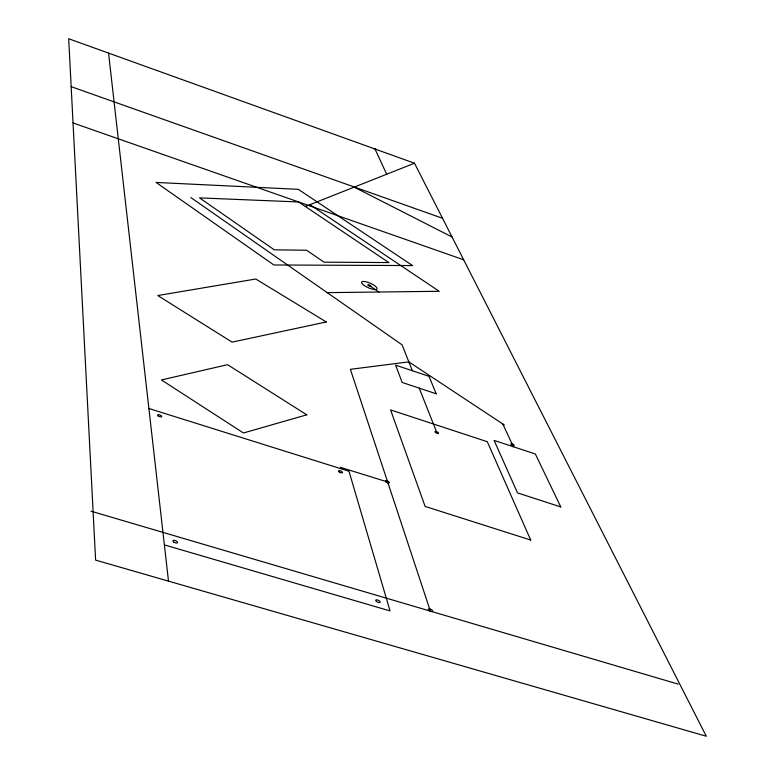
<?xml version="1.0" encoding="UTF-8"?>
<svg xmlns="http://www.w3.org/2000/svg" width="775" height="775" viewBox="0 0 775 775"><rect width="100%" height="100%" fill="white"/><g stroke="black" fill="none" stroke-linecap="round" stroke-linejoin="round"><path stroke-width="1.16" d="M305.34 206.489L414.489 163.225L706.306 736.25L95.606 560.112L68.694 38.75L414.489 163.225M327.234 292.64L439.212 291.293L309.913 204.678M164.377 544.883L390.048 610.933L348.992 471.258L148.897 408.502M90.985 511.18L678.212 684.122M340.409 467.344L387.665 481.992M73.044 122.954L463.653 259.78M71.174 86.655L442.525 218.288M354.194 187.124L452.058 237.005M504.312 424.971L408.842 361.886L350.387 369.317L430.406 611.213M369.326 285.491L378.868 292.02M190.824 197.538L402.099 344.846L412.339 370.721M374.984 149.032L386.706 174.239M502.81 423.983L513.408 446.768M419.227 388.139L436.78 432.489M108.548 53.097L168.495 581.134M376.243 149.546L373.734 148.49L376.243 149.517M306.784 414.828L243.437 432.983L161.423 379.944L227.569 364.686L306.784 414.828M326.294 321.964L232.093 342.133L157.78 295.537L255.76 279.019L326.294 321.964M412.581 265.573L273.875 264.982L156.066 182.435L298.307 189.333L412.581 265.573M388.827 262.56L323.998 262.173L306.648 250.248L274.272 249.831L199.553 197.896L298.617 201.965L388.827 262.56M530.71 540.059L425.126 506.424L390.571 409.907L487.281 441.711L530.71 540.059M560.761 506.927L517.506 492.89L494.101 440.403L535.37 454.014L560.761 506.927M436.199 393.787L402.186 382.463L395.589 365.122L429.021 376.311L436.199 393.787M511.403 444.85A1.928 0.63 25.6 0 0 514.261 445.635A1.928 0.63 25.6 0 0 511.926 443.891A1.928 0.63 25.6 0 0 511.403 444.85M364.366 285.588A8.428 2.451 23.7 0 0 376.989 288.978A8.428 2.451 23.7 0 0 366.594 281.935A8.428 2.451 23.7 0 0 364.366 285.588M158.313 415.991A2.199 0.833 22.3 0 0 161.694 416.65A2.199 0.833 22.3 0 0 159.011 414.712A2.199 0.833 22.3 0 0 158.313 415.991M368.328 285.5A1.686 0.494 23.7 0 0 370.857 286.188A1.686 0.494 23.7 0 0 368.784 284.774A1.686 0.494 23.7 0 0 368.328 285.5M376.408 601.41A2.422 1.008 25.7 0 0 380.118 602.301A2.422 1.008 25.7 0 0 377.318 599.918A2.422 1.008 25.7 0 0 376.408 601.41M173.707 542.006A2.48 1.066 23 0 0 177.504 542.636A2.48 1.066 23 0 0 174.462 540.33A2.48 1.066 23 0 0 173.707 542.006M339.218 471.897A2.151 0.794 24.4 0 0 342.463 472.634A2.151 0.794 24.4 0 0 339.847 470.667A2.151 0.794 24.4 0 0 339.218 471.897M435.569 432.537A1.967 0.659 25 0 0 438.543 433.351A1.967 0.659 25 0 0 436.218 431.578A1.967 0.659 25 0 0 435.569 432.537M386.047 481.972A2.131 0.775 24.9 0 0 389.302 482.825A2.131 0.775 24.9 0 0 386.832 480.858A2.131 0.775 24.9 0 0 386.047 481.972M429.03 610.4A2.402 0.978 26.2 0 0 432.644 611.262A2.402 0.978 26.2 0 0 429.825 608.908A2.402 0.978 26.2 0 0 429.03 610.4"/></g></svg>
